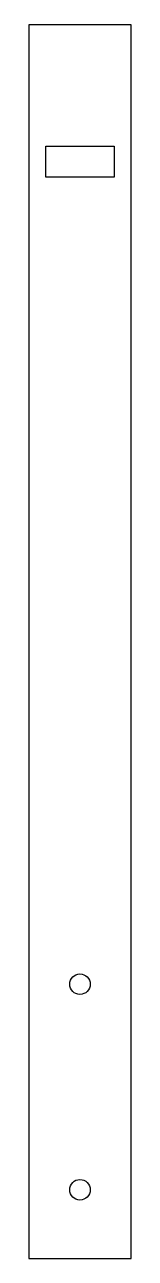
# Model space of a CAD drawing. Header units: millimetres. Extents: x -19 to -4, y -4 to 176.
import ezdxf

# ---------------------------------------------------------------- set-up
doc = ezdxf.new("R2010")
doc.units = ezdxf.units.MM

msp = doc.modelspace()

# ---------------------------------------------------------------- linework, layer by layer
at = {"color": 7, "linetype": 'Continuous', "lineweight": 25}
for p, q in [((-19.31, 175.61), (-19.31, -4.39)), ((-4.31, 175.61), (-19.31, 175.61)), ((-4.31, -4.39), (-4.31, 175.61)), ((-16.81, 157.87), (-6.81, 157.87)), ((-16.81, 153.35), (-16.81, 157.87)), ((-6.81, 157.87), (-6.81, 153.35)), ((-6.81, 153.35), (-16.81, 153.35)), ((-19.31, -4.39), (-4.31, -4.39))]:
    msp.add_line(p, q, dxfattribs=at)
for centre in [(-11.81, 35.61), (-11.81, 5.61)]:
    msp.add_circle(centre, 1.5, dxfattribs=at)

doc.saveas('drawing.dxf')
